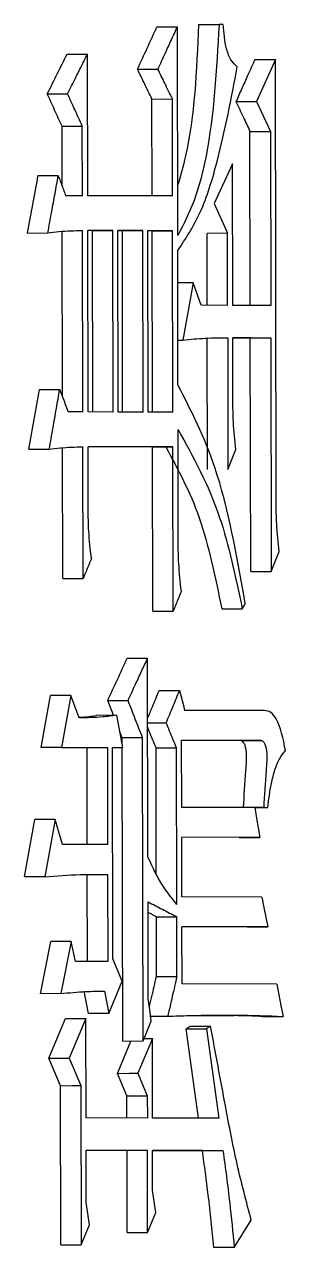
# Model space of a CAD drawing. Header units: millimetres. Extents: x 2104 to 4053, y 855 to 2233.
# Drawn here: x 3014.37 to 3015.51, y 1057.66 to 1062.98 of the extents above; entities that cross this region are included whole.
import ezdxf

# ---------------------------------------------------------------- set-up
doc = ezdxf.new("R2010")
doc.units = ezdxf.units.MM

msp = doc.modelspace()

# ---------------------------------------------------------------- linework, layer by layer
at = {"color": 7, "linetype": 'Continuous', "lineweight": 25}
for p, q in [((3015.0416, 1062.0634), (3015.0401, 1062.972)), ((3015.1325, 1062.9823), (3015.2218, 1062.9825)), ((3015.2395, 1062.9825), (3015.2218, 1062.9825)), ((3014.6495, 1062.2372), (3014.6485, 1062.8537)), ((3014.8666, 1062.7881), (3014.9556, 1062.7883)), ((3015.4673, 1062.8306), (3015.3848, 1062.6468)), ((3015.4705, 1060.9051), (3015.4673, 1062.8306)), ((3014.4736, 1062.6806), (3014.5621, 1062.6808)), ((3014.9293, 1062.6581), (3015.0183, 1062.6584)), ((3014.93, 1062.2363), (3014.9293, 1062.6581)), ((3015.019, 1062.2365), (3015.0183, 1062.6584)), ((3015.3848, 1062.6468), (3015.4461, 1062.5169)), ((3014.5382, 1062.2791), (3014.5377, 1062.5399)), ((3014.6267, 1062.2372), (3014.6262, 1062.5401)), ((3015.3578, 1061.7595), (3015.3565, 1062.5167)), ((3015.4461, 1062.5169), (3015.4474, 1061.7597)), ((3015.2801, 1062.3766), (3015.2011, 1062.2037)), ((3015.2811, 1061.76), (3015.2801, 1062.3766)), ((3014.6267, 1062.2372), (3014.5537, 1062.2373)), ((3015.019, 1062.2365), (3014.6495, 1062.2372)), ((3015.2011, 1062.2037), (3015.2586, 1062.0738)), ((3014.3877, 1062.075), (3014.476, 1062.0752)), ((3014.5397, 1061.3617), (3014.5385, 1062.0822)), ((3014.6283, 1061.2961), (3014.627, 1062.0858)), ((3014.7587, 1062.0855), (3014.6498, 1062.0857)), ((3014.6511, 1061.2961), (3014.6498, 1062.0857)), ((3014.67, 1062.0853), (3014.6498, 1062.0853)), ((3014.67, 1062.0853), (3014.7587, 1062.0855)), ((3014.6713, 1061.296), (3014.67, 1062.0853)), ((3014.76, 1061.2959), (3014.7587, 1062.0855)), ((3014.8895, 1062.0853), (3014.7813, 1062.0855)), ((3014.7826, 1061.2958), (3014.7813, 1062.0855)), ((3014.8006, 1062.0851), (3014.7813, 1062.0851)), ((3014.8006, 1062.0851), (3014.8895, 1062.0853)), ((3014.8019, 1061.2958), (3014.8006, 1062.0851)), ((3014.8908, 1061.2956), (3014.8895, 1062.0853)), ((3015.0193, 1062.085), (3014.9119, 1062.0852)), ((3014.9132, 1061.2956), (3014.9119, 1062.0852)), ((3014.9303, 1062.0848), (3014.9119, 1062.0848)), ((3014.9303, 1062.0848), (3015.0193, 1062.085)), ((3014.9316, 1061.2956), (3014.9303, 1062.0848)), ((3015.0206, 1061.2954), (3015.0193, 1062.085)), ((3015.2586, 1062.0738), (3015.1693, 1062.0735)), ((3015.1698, 1061.7598), (3015.1693, 1062.0735)), ((3015.2591, 1061.7601), (3015.2586, 1062.0738)), ((3015.0427, 1061.4143), (3015.0417, 1061.9985)), ((3015.1087, 1061.8577), (3015.042, 1061.8575)), ((3015.1087, 1061.8577), (3015.0647, 1061.609)), ((3015.1443, 1061.7603), (3015.1087, 1061.8577)), ((3015.2591, 1061.7601), (3015.1443, 1061.7603)), ((3015.4474, 1061.7597), (3015.2811, 1061.76)), ((3015.171, 1061.0459), (3015.17, 1061.6192)), ((3015.2594, 1061.6194), (3015.2603, 1061.0461)), ((3015.2814, 1061.6194), (3015.4476, 1061.6191)), ((3015.2818, 1061.349), (3015.2814, 1061.6194)), ((3015.358, 1061.6188), (3015.2814, 1061.619)), ((3015.358, 1061.6188), (3015.4476, 1061.6191)), ((3015.3597, 1060.602), (3015.358, 1061.6188)), ((3015.4476, 1061.6191), (3015.4493, 1060.6023)), ((3015.0424, 1061.6089), (3015.0647, 1061.609)), ((3014.6283, 1061.2961), (3014.5644, 1061.2962)), ((3014.76, 1061.2959), (3014.6511, 1061.2961)), ((3014.8908, 1061.2956), (3014.7826, 1061.2958)), ((3015.0206, 1061.2954), (3014.9132, 1061.2956)), ((3015.0439, 1060.7328), (3015.043, 1061.2196)), ((3014.541, 1060.5711), (3014.5401, 1061.1404)), ((3014.6295, 1060.5713), (3014.6286, 1061.1447)), ((3015.0209, 1061.1439), (3014.6513, 1061.1446)), ((3014.6518, 1060.8742), (3014.6513, 1061.1446)), ((3014.9319, 1061.1437), (3014.6513, 1061.1442)), ((3014.9319, 1061.1437), (3015.0209, 1061.1439)), ((3014.9331, 1060.4298), (3014.9319, 1061.1437)), ((3015.0221, 1060.43), (3015.0209, 1061.1439)), ((3015.2603, 1061.0461), (3015.2954, 1061.1326)), ((3015.4493, 1060.6023), (3015.4839, 1060.6887)), ((3014.541, 1060.5711), (3014.6295, 1060.5713)), ((3015.3597, 1060.602), (3015.4493, 1060.6023)), ((3014.9331, 1060.4298), (3015.0221, 1060.43)), ((3014.912, 1059.3594), (3014.9106, 1060.2247)), ((3014.4464, 1059.8357), (3014.4872, 1060.0628)), ((3014.5756, 1060.063), (3014.5348, 1059.8359)), ((3014.6123, 1059.9656), (3014.5756, 1060.063)), ((3014.7366, 1060.0407), (3014.8254, 1060.0409)), ((3014.7618, 1059.9761), (3014.7366, 1060.0407)), ((3014.7758, 1059.9761), (3014.6871, 1059.9759)), ((3014.8032, 1059.8355), (3014.7758, 1059.9761)), ((3015.4198, 1059.9965), (3015.0718, 1059.9972)), ((3014.911, 1059.9431), (3014.9916, 1059.9433)), ((3014.7998, 1059.8783), (3014.7898, 1059.9041)), ((3014.8887, 1059.8786), (3014.7998, 1059.8783)), ((3014.7999, 1059.8523), (3014.7998, 1059.8783)), ((3014.8909, 1058.5589), (3014.8887, 1059.8786)), ((3015.4069, 1059.8668), (3015.0587, 1059.8674)), ((3015.0592, 1059.5754), (3015.0587, 1059.8674)), ((3015.3174, 1059.8665), (3015.0587, 1059.867)), ((3014.5348, 1059.8359), (3014.4464, 1059.8357)), ((3014.6467, 1059.8353), (3014.4464, 1059.8357)), ((3014.5348, 1059.8359), (3014.7353, 1059.8356)), ((3014.7353, 1059.8356), (3014.6467, 1059.8353)), ((3014.6474, 1059.4135), (3014.6467, 1059.8353)), ((3014.7353, 1059.8356), (3014.736, 1059.4137)), ((3014.7579, 1059.8355), (3014.8032, 1059.8355)), ((3014.7595, 1058.9161), (3014.7579, 1059.8355)), ((3014.8032, 1059.8355), (3014.7579, 1059.8353)), ((3014.8021, 1058.5586), (3014.7999, 1059.8355)), ((3014.9484, 1059.2864), (3014.9474, 1059.8348)), ((3015.0376, 1059.1535), (3015.0365, 1059.835)), ((3015.3769, 1059.5748), (3015.0592, 1059.5754)), ((3015.4162, 1059.5747), (3015.3769, 1059.5746)), ((3015.3769, 1059.5745), (3015.4336, 1059.5746)), ((3015.4162, 1059.5747), (3015.4336, 1059.5746)), ((3014.3741, 1059.2733), (3014.4195, 1059.5221)), ((3014.5078, 1059.5223), (3014.4623, 1059.2736)), ((3014.5401, 1059.4141), (3014.5078, 1059.5223)), ((3015.3989, 1059.4449), (3015.0594, 1059.4456)), ((3015.0598, 1059.1859), (3015.0594, 1059.4456)), ((3015.3094, 1059.4447), (3015.0594, 1059.4452)), ((3015.3094, 1059.4447), (3015.3989, 1059.4449)), ((3014.736, 1059.4137), (3014.5401, 1059.4141)), ((3014.4623, 1059.2736), (3014.3741, 1059.2733)), ((3014.6482, 1058.9051), (3014.6476, 1059.2837)), ((3014.7362, 1059.2839), (3014.7369, 1058.9053)), ((3015.4081, 1059.1853), (3015.0598, 1059.1859)), ((3014.913, 1058.7427), (3014.9123, 1059.1646)), ((3014.9487, 1059.0992), (3014.9124, 1059.1181)), ((3014.9487, 1059.0992), (3015.0377, 1059.0995)), ((3014.9491, 1058.8396), (3014.9487, 1059.0992)), ((3015.0381, 1058.8398), (3015.0377, 1059.0995)), ((3015.4345, 1059.0554), (3015.06, 1059.0561)), ((3015.0605, 1058.8073), (3015.06, 1059.0561)), ((3015.3449, 1059.0552), (3015.06, 1059.0557)), ((3015.3449, 1059.0552), (3015.4345, 1059.0554)), ((3014.4437, 1058.7648), (3014.489, 1058.9919)), ((3014.5774, 1058.9921), (3014.532, 1058.765)), ((3014.5958, 1058.9055), (3014.5774, 1058.9921)), ((3014.7369, 1058.9053), (3014.5958, 1058.9055)), ((3014.8003, 1058.8186), (3014.7595, 1058.9161)), ((3014.7418, 1058.6781), (3014.8003, 1058.8186)), ((3014.9491, 1058.8396), (3015.0381, 1058.8398)), ((3015.4741, 1058.8065), (3015.0605, 1058.8073)), ((3014.532, 1058.765), (3014.4437, 1058.7648)), ((3014.6531, 1058.6779), (3014.6349, 1058.7753)), ((3014.7235, 1058.7755), (3014.7418, 1058.6781)), ((3014.4807, 1058.4835), (3014.5533, 1058.6564)), ((3014.6419, 1058.6567), (3014.5691, 1058.4837)), ((3014.6426, 1058.224), (3014.6419, 1058.6567)), ((3014.9237, 1058.6666), (3014.9983, 1058.6668)), ((3015.1195, 1058.6699), (3015.2879, 1058.6697)), ((3015.4107, 1058.6656), (3015.5004, 1058.6659)), ((3015.0781, 1058.6122), (3015.0958, 1058.623)), ((3015.0781, 1058.6122), (3015.1673, 1058.6124)), ((3015.1317, 1058.2227), (3015.0781, 1058.6122)), ((3015.0958, 1058.623), (3015.185, 1058.6232)), ((3015.185, 1058.6232), (3015.1673, 1058.6124)), ((3015.1673, 1058.6124), (3015.221, 1058.2229)), ((3014.7798, 1058.418), (3014.838, 1058.5587)), ((3014.8021, 1058.5586), (3014.8909, 1058.5589)), ((3014.9313, 1058.5696), (3014.8686, 1058.4183)), ((3014.8953, 1058.5695), (3014.9313, 1058.5696)), ((3014.9319, 1058.2235), (3014.9313, 1058.5696)), ((3014.5311, 1058.3644), (3014.4807, 1058.4835)), ((3014.5691, 1058.4837), (3014.6196, 1058.3646)), ((3014.8204, 1058.3206), (3014.7798, 1058.418)), ((3014.8686, 1058.4183), (3014.9093, 1058.3209)), ((3014.5322, 1057.6721), (3014.5311, 1058.3644)), ((3014.6196, 1058.3646), (3014.6207, 1057.6723)), ((3014.8206, 1058.2233), (3014.8204, 1058.3206)), ((3014.9093, 1058.3209), (3014.9094, 1058.2235)), ((3014.9094, 1058.2235), (3014.6426, 1058.224)), ((3015.221, 1058.2229), (3014.9319, 1058.2235)), ((3014.6428, 1058.0834), (3014.9097, 1058.0829)), ((3014.6432, 1057.8562), (3014.6428, 1058.0834)), ((3014.8208, 1058.0826), (3014.6428, 1058.083)), ((3014.9097, 1058.0829), (3014.8208, 1058.0826)), ((3014.8214, 1057.7257), (3014.8208, 1058.0826)), ((3014.9103, 1057.7259), (3014.9097, 1058.0829)), ((3014.9321, 1058.0828), (3015.2389, 1058.0822)), ((3014.9324, 1057.9098), (3014.9321, 1058.0828)), ((3015.1496, 1058.082), (3014.9321, 1058.0824)), ((3015.1496, 1058.082), (3015.2389, 1058.0822)), ((3014.9103, 1057.7259), (3014.946, 1057.8124)), ((3014.6207, 1057.6723), (3014.657, 1057.7588)), ((3015.288, 1057.6603), (3015.3621, 1057.7787)), ((3014.8214, 1057.7257), (3014.9103, 1057.7259)), ((3014.5322, 1057.6721), (3014.6207, 1057.6723)), ((3015.288, 1057.6603), (3015.1987, 1057.6601))]:
    msp.add_line(p, q, dxfattribs=at)
at = {"color": 7, "linetype": 'Continuous', "lineweight": 25, "flags": 128}
for points in [[(3014.9511, 1062.9718), (3015.0009, 1062.9719), (3015.0401, 1062.972)], [(3014.5599, 1062.8535), (3014.6095, 1062.8536), (3014.6485, 1062.8537)], [(3015.3777, 1062.8303), (3015.4279, 1062.8305), (3015.4673, 1062.8306)], [(3015.2953, 1062.6466), (3015.3454, 1062.6467), (3015.3848, 1062.6468)], [(3014.5377, 1062.5399), (3014.5873, 1062.54), (3014.6262, 1062.5401)], [(3015.3565, 1062.5167), (3015.4067, 1062.5168), (3015.4461, 1062.5169)], [(3014.5215, 1062.3239), (3014.472, 1062.3238), (3014.4331, 1062.3237)], [(3014.4392, 1061.3934), (3014.4887, 1061.3935), (3014.5276, 1061.3936)], [(3014.3939, 1061.1339), (3014.4433, 1061.134), (3014.4822, 1061.1341)], [(3015.3229, 1060.4402), (3015.3294, 1060.451), (3015.336, 1060.4618)], [(3015.2335, 1060.44), (3015.2661, 1060.4401), (3015.2945, 1060.4402), (3015.3229, 1060.4402)], [(3014.8217, 1060.2244), (3014.8714, 1060.2246), (3014.9106, 1060.2247)], [(3014.9604, 1060.0836), (3015.0102, 1060.0837), (3015.0494, 1060.0838)], [(3015.0494, 1060.0838), (3015.055, 1060.0622), (3015.0606, 1060.0405), (3015.0662, 1060.0189), (3015.0718, 1059.9972)], [(3014.5756, 1060.063), (3014.5261, 1060.0629), (3014.4872, 1060.0628)], [(3015.3174, 1059.8665), (3015.3622, 1059.8667), (3015.4069, 1059.8668)], [(3014.9474, 1059.8348), (3014.9973, 1059.8349), (3015.0365, 1059.835)], [(3015.3769, 1059.5748), (3015.3848, 1059.528), (3015.3919, 1059.4864), (3015.3989, 1059.4449)], [(3014.5078, 1059.5223), (3014.4584, 1059.5222), (3014.4195, 1059.5221)], [(3015.4081, 1059.1853), (3015.4174, 1059.1397), (3015.4259, 1059.0976), (3015.4345, 1059.0554)], [(3014.5774, 1058.9921), (3014.5279, 1058.992), (3014.489, 1058.9919)], [(3015.4741, 1058.8065), (3015.4827, 1058.7604), (3015.4915, 1058.7131), (3015.5004, 1058.6659)], [(3014.9267, 1058.6453), (3014.9199, 1058.694), (3014.913, 1058.7427)], [(3014.5533, 1058.6564), (3014.6029, 1058.6566), (3014.6419, 1058.6567)], [(3014.7418, 1058.6781), (3014.6921, 1058.678), (3014.6531, 1058.6779)], [(3014.4807, 1058.4835), (3014.5302, 1058.4836), (3014.5691, 1058.4837)], [(3014.7798, 1058.418), (3014.8296, 1058.4182), (3014.8686, 1058.4183)], [(3014.5311, 1058.3644), (3014.5806, 1058.3645), (3014.6196, 1058.3646)], [(3014.8204, 1058.3206), (3014.8702, 1058.3207), (3014.9093, 1058.3209)], [(3014.946, 1057.8124), (3014.9392, 1057.8611), (3014.9324, 1057.9098)], [(3014.657, 1057.7588), (3014.6501, 1057.8075), (3014.6432, 1057.8562)]]:
    msp.add_lwpolyline(points, dxfattribs=at)
at = {"color": 7, "linetype": 'Continuous', "lineweight": 25}
for points, knots in [([(3014.8666, 1062.7881), (3014.8807, 1062.8187), (3014.9089, 1062.8799), (3014.937, 1062.9412), (3014.9511, 1062.9718)], [0, 0, 0, 0, 0.5, 1, 1, 1, 1]), ([(3014.9556, 1062.7883), (3014.9663, 1062.8117), (3014.9859, 1062.854), (3015.014, 1062.9153), (3015.0314, 1062.9531), (3015.0401, 1062.972)], [0, 0, 0, 0, 0.382288, 0.691144, 1, 1, 1, 1]), ([(3015.1325, 1062.9823), (3015.124, 1062.7824), (3015.1134, 1062.5316), (3015.0534, 1062.3242), (3015.0413, 1062.2821)], [0, 0, 0, 0, 0.796972, 1, 1, 1, 1]), ([(3015.2218, 1062.9825), (3015.211, 1062.7861), (3015.1959, 1062.5142), (3015.1176, 1062.2102), (3015.0668, 1062.112), (3015.0416, 1062.0634)], [0, 0, 0, 0, 0.568218, 0.786771, 1, 1, 1, 1]), ([(3015.3013, 1062.7984), (3015.2921, 1062.8063), (3015.2733, 1062.8224), (3015.2481, 1062.8866), (3015.2428, 1062.9458), (3015.2395, 1062.9825)], [0, 0, 0, 0, 0.268716, 0.54683, 1, 1, 1, 1]), ([(3014.4736, 1062.6806), (3014.4881, 1062.7094), (3014.5169, 1062.7671), (3014.5456, 1062.8247), (3014.5599, 1062.8535)], [0, 0, 0, 0, 0.5, 1, 1, 1, 1]), ([(3014.5621, 1062.6808), (3014.5734, 1062.7035), (3014.5935, 1062.7437), (3014.6223, 1062.8013), (3014.6397, 1062.8363), (3014.6485, 1062.8537)], [0, 0, 0, 0, 0.393554, 0.696777, 1, 1, 1, 1]), ([(3014.9293, 1062.6581), (3014.9189, 1062.6798), (3014.898, 1062.7231), (3014.8771, 1062.7664), (3014.8666, 1062.7881)], [0, 0, 0, 0, 0.5, 1, 1, 1, 1]), ([(3015.0183, 1062.6584), (3015.0128, 1062.6698), (3015.0017, 1062.6928), (3014.9808, 1062.7361), (3014.9654, 1062.7679), (3014.9556, 1062.7883)], [0, 0, 0, 0, 0.264853, 0.529705, 1, 1, 1, 1]), ([(3015.0417, 1061.9985), (3015.0762, 1062.05), (3015.1461, 1062.1546), (3015.2322, 1062.4365), (3015.275, 1062.6606), (3015.3013, 1062.7984)], [0, 0, 0, 0, 0.271719, 0.55196, 1, 1, 1, 1]), ([(3015.3777, 1062.8303), (3015.3672, 1062.8069), (3015.3483, 1062.7646), (3015.3208, 1062.7033), (3015.3038, 1062.6655), (3015.2953, 1062.6466)], [0, 0, 0, 0, 0.3825392, 0.6912694, 1, 1, 1, 1]), ([(3014.5377, 1062.5399), (3014.527, 1062.5633), (3014.5057, 1062.6102), (3014.4843, 1062.6571), (3014.4736, 1062.6806)], [0, 0, 0, 0, 0.5, 1, 1, 1, 1]), ([(3014.6262, 1062.5401), (3014.6208, 1062.552), (3014.6099, 1062.5759), (3014.5885, 1062.6228), (3014.5726, 1062.6578), (3014.5621, 1062.6808)], [0, 0, 0, 0, 0.254609, 0.509219, 1, 1, 1, 1]), ([(3015.2953, 1062.6466), (3015.3007, 1062.6351), (3015.3116, 1062.6122), (3015.332, 1062.5689), (3015.3469, 1062.537), (3015.3565, 1062.5167)], [0, 0, 0, 0, 0.265034, 0.530069, 1, 1, 1, 1]), ([(3014.3877, 1062.075), (3014.3953, 1062.1164), (3014.4104, 1062.1993), (3014.4255, 1062.2822), (3014.4331, 1062.3237)], [0, 0, 0, 0, 0.5000005, 1, 1, 1, 1]), ([(3014.476, 1062.0752), (3014.4817, 1062.1062), (3014.4921, 1062.1632), (3014.5073, 1062.2461), (3014.5167, 1062.298), (3014.5215, 1062.3239)], [0, 0, 0, 0, 0.374011, 0.687005, 1, 1, 1, 1]), ([(3014.5215, 1062.3239), (3014.5242, 1062.3167), (3014.5295, 1062.3023), (3014.5376, 1062.2806), (3014.5456, 1062.259), (3014.551, 1062.2445), (3014.5537, 1062.2373)], [0, 0, 0, 0, 0.25, 0.5, 0.75, 1, 1, 1, 1]), ([(3014.476, 1062.0752), (3014.4919, 1062.0774), (3014.525, 1062.0821), (3014.5754, 1062.0849), (3014.6098, 1062.0855), (3014.627, 1062.0858)], [0, 0, 0, 0, 0.314477, 0.657155, 1, 1, 1, 1]), ([(3015.0647, 1061.609), (3015.0969, 1061.6123), (3015.1456, 1061.6173), (3015.2104, 1061.619), (3015.243, 1061.6193), (3015.2594, 1061.6194)], [0, 0, 0, 0, 0.494848, 0.747411, 1, 1, 1, 1]), ([(3015.336, 1060.4618), (3015.2992, 1060.6709), (3015.2344, 1061.0395), (3015.1006, 1061.3011), (3015.0427, 1061.4143)], [0, 0, 0, 0, 0.567388, 1, 1, 1, 1]), ([(3014.3939, 1061.1339), (3014.4014, 1061.1771), (3014.4166, 1061.2636), (3014.4317, 1061.3501), (3014.4392, 1061.3934)], [0, 0, 0, 0, 0.5, 1, 1, 1, 1]), ([(3014.4822, 1061.1341), (3014.4876, 1061.1653), (3014.498, 1061.2241), (3014.5131, 1061.3106), (3014.5228, 1061.366), (3014.5276, 1061.3936)], [0, 0, 0, 0, 0.3604045, 0.6802023, 1, 1, 1, 1]), ([(3014.5276, 1061.3936), (3014.5325, 1061.3806), (3014.5411, 1061.3579), (3014.5534, 1061.3254), (3014.5607, 1061.306), (3014.5644, 1061.2962)], [0, 0, 0, 0, 0.400148, 0.700074, 1, 1, 1, 1]), ([(3015.2954, 1061.1326), (3015.2909, 1061.1724), (3015.283, 1061.2435), (3015.2822, 1061.3167), (3015.2818, 1061.349)], [0, 0, 0, 0, 0.558835, 1, 1, 1, 1]), ([(3015.043, 1061.2196), (3015.1091, 1061.1009), (3015.2289, 1060.8855), (3015.2937, 1060.5782), (3015.3229, 1060.4402)], [0, 0, 0, 0, 0.551009, 1, 1, 1, 1]), ([(3014.4822, 1061.1341), (3014.4978, 1061.1361), (3014.5301, 1061.1402), (3014.5789, 1061.1435), (3014.612, 1061.1443), (3014.6286, 1061.1447)], [0, 0, 0, 0, 0.319584, 0.659717, 1, 1, 1, 1]), ([(3014.9896, 1061.1439), (3015.0422, 1061.0478), (3015.148, 1060.8541), (3015.2048, 1060.5787), (3015.2335, 1060.44)], [0, 0, 0, 0, 0.496371, 1, 1, 1, 1]), ([(3014.6658, 1060.6578), (3014.6612, 1060.6976), (3014.653, 1060.7687), (3014.6522, 1060.8419), (3014.6518, 1060.8742)], [0, 0, 0, 0, 0.558835, 1, 1, 1, 1]), ([(3015.4839, 1060.6887), (3015.4796, 1060.7285), (3015.4717, 1060.7997), (3015.4709, 1060.8728), (3015.4705, 1060.9051)], [0, 0, 0, 0, 0.558835, 1, 1, 1, 1]), ([(3015.0576, 1060.5165), (3015.0531, 1060.5562), (3015.0451, 1060.6274), (3015.0442, 1060.7006), (3015.0439, 1060.7328)], [0, 0, 0, 0, 0.558835, 1, 1, 1, 1]), ([(3014.6658, 1060.6578), (3014.6606, 1060.6455), (3014.652, 1060.6249), (3014.6399, 1060.5961), (3014.633, 1060.5796), (3014.6295, 1060.5713)], [0, 0, 0, 0, 0.4283604, 0.7141802, 1, 1, 1, 1]), ([(3015.0576, 1060.5165), (3015.0525, 1060.5041), (3015.0441, 1060.4835), (3015.0322, 1060.4547), (3015.0255, 1060.4382), (3015.0221, 1060.43)], [0, 0, 0, 0, 0.4283604, 0.7141802, 1, 1, 1, 1]), ([(3014.7366, 1060.0407), (3014.7508, 1060.0713), (3014.7792, 1060.1326), (3014.8075, 1060.1938), (3014.8217, 1060.2244)], [0, 0, 0, 0, 0.5, 1, 1, 1, 1]), ([(3014.8254, 1060.0409), (3014.8362, 1060.0644), (3014.8559, 1060.1067), (3014.8843, 1060.1679), (3014.9018, 1060.2058), (3014.9106, 1060.2247)], [0, 0, 0, 0, 0.382288, 0.691144, 1, 1, 1, 1]), ([(3014.911, 1059.9633), (3014.9178, 1059.98), (3014.9343, 1060.0201), (3014.9508, 1060.0601), (3014.9604, 1060.0836)], [0, 0, 0, 0, 0.415806, 1, 1, 1, 1]), ([(3014.9916, 1059.9433), (3014.9967, 1059.9556), (3015.0069, 1059.9803), (3015.0262, 1060.0272), (3015.0403, 1060.0617), (3015.0494, 1060.0838)], [0, 0, 0, 0, 0.263606, 0.527213, 1, 1, 1, 1]), ([(3014.8887, 1059.8786), (3014.8781, 1059.9056), (3014.8623, 1059.9462), (3014.8412, 1060.0004), (3014.8307, 1060.0274), (3014.8254, 1060.0409)], [0, 0, 0, 0, 0.5, 0.75, 1, 1, 1, 1]), ([(3014.6115, 1059.9676), (3014.6196, 1059.9679), (3014.6449, 1059.9688), (3014.67, 1059.973), (3014.6871, 1059.9759)], [0, 0, 0, 0, 0.318495, 1, 1, 1, 1]), ([(3014.7758, 1059.9761), (3014.7557, 1059.9736), (3014.7185, 1059.9689), (3014.664, 1059.9655), (3014.6295, 1059.9656), (3014.6123, 1059.9656)], [0, 0, 0, 0, 0.370983, 0.685388, 1, 1, 1, 1]), ([(3015.5114, 1059.8233), (3015.5008, 1059.8748), (3015.486, 1059.9456), (3015.4472, 1059.9931), (3015.4289, 1059.9954), (3015.4198, 1059.9965)], [0, 0, 0, 0, 0.572838, 0.788051, 1, 1, 1, 1]), ([(3014.9474, 1059.8348), (3014.94, 1059.8528), (3014.9279, 1059.8822), (3014.9157, 1059.9115), (3014.9111, 1059.9228)], [0, 0, 0, 0, 0.615249, 1, 1, 1, 1]), ([(3015.0365, 1059.835), (3015.0313, 1059.8474), (3015.0213, 1059.8716), (3015.0064, 1059.9077), (3014.9966, 1059.9314), (3014.9916, 1059.9433)], [0, 0, 0, 0, 0.342692, 0.671346, 1, 1, 1, 1]), ([(3015.3174, 1059.8665), (3015.3197, 1059.8654), (3015.3244, 1059.863), (3015.3312, 1059.8537), (3015.3366, 1059.8382), (3015.3424, 1059.798), (3015.3346, 1059.7077), (3015.3298, 1059.6274), (3015.3266, 1059.5745)], [0, 0, 0, 0, 0.049836, 0.10093, 0.163898, 0.229337, 0.492511, 1, 1, 1, 1]), ([(3015.4069, 1059.8668), (3015.4093, 1059.8656), (3015.414, 1059.8633), (3015.4208, 1059.854), (3015.4261, 1059.8385), (3015.432, 1059.7982), (3015.4242, 1059.708), (3015.4194, 1059.6276), (3015.4162, 1059.5747)], [0, 0, 0, 0, 0.049888, 0.101022, 0.164011, 0.229448, 0.49258, 1, 1, 1, 1]), ([(3015.4336, 1059.5746), (3015.4382, 1059.61), (3015.4457, 1059.6679), (3015.4644, 1059.7396), (3015.4848, 1059.7919), (3015.5026, 1059.8129), (3015.5114, 1059.8233)], [0, 0, 0, 0, 0.34869, 0.570906, 0.788288, 1, 1, 1, 1]), ([(3015.0376, 1059.1535), (3015.0121, 1059.1851), (3014.9661, 1059.2417), (3014.9286, 1059.3232), (3014.912, 1059.3594)], [0, 0, 0, 0, 0.5562608, 1, 1, 1, 1]), ([(3014.4623, 1059.2736), (3014.514, 1059.2774), (3014.5857, 1059.2828), (3014.6768, 1059.2839), (3014.7164, 1059.2839), (3014.7362, 1059.2839)], [0, 0, 0, 0, 0.5632267, 0.7816065, 1, 1, 1, 1]), ([(3014.9123, 1059.1646), (3014.9333, 1059.1537), (3014.9752, 1059.132), (3015.0169, 1059.1103), (3015.0377, 1059.0995)], [0, 0, 0, 0, 0.5, 1, 1, 1, 1]), ([(3014.9182, 1058.7055), (3014.9219, 1058.7214), (3014.9322, 1058.7661), (3014.9425, 1058.8108), (3014.9491, 1058.8396)], [0, 0, 0, 0, 0.354788, 1, 1, 1, 1]), ([(3015.0381, 1058.8398), (3015.0315, 1058.811), (3015.0182, 1058.7533), (3015.0049, 1058.6957), (3014.9983, 1058.6668)], [0, 0, 0, 0, 0.5, 1, 1, 1, 1]), ([(3014.532, 1058.765), (3014.5503, 1058.7669), (3014.5867, 1058.7706), (3014.6506, 1058.7753), (3014.6961, 1058.7754), (3014.7235, 1058.7755)], [0, 0, 0, 0, 0.284728, 0.569466, 1, 1, 1, 1]), ([(3014.8909, 1058.5589), (3014.8969, 1058.5733), (3014.9088, 1058.6021), (3014.9207, 1058.6309), (3014.9267, 1058.6453)], [0, 0, 0, 0, 0.5, 1, 1, 1, 1]), ([(3014.9983, 1058.6668), (3015.0294, 1058.6678), (3015.1297, 1058.6711), (3015.2977, 1058.6733), (3015.4328, 1058.6683), (3015.5004, 1058.6659)], [0, 0, 0, 0, 0.183884, 0.591879, 1, 1, 1, 1]), ([(3015.4107, 1058.6656), (3015.3801, 1058.6669), (3015.339, 1058.6686), (3015.2973, 1058.6691), (3015.2867, 1058.6692)], [0, 0, 0, 0, 0.744579, 1, 1, 1, 1]), ([(3015.3621, 1057.7787), (3015.3408, 1057.8591), (3015.2984, 1058.0192), (3015.2439, 1058.3062), (3015.2065, 1058.5074), (3015.185, 1058.6232)], [0, 0, 0, 0, 0.299814, 0.597246, 1, 1, 1, 1]), ([(3015.1987, 1057.6601), (3015.1912, 1057.7363), (3015.1805, 1057.8455), (3015.1624, 1057.9852), (3015.1539, 1058.0497), (3015.1496, 1058.082)], [0, 0, 0, 0, 0.536902, 0.768434, 1, 1, 1, 1]), ([(3015.2389, 1058.0822), (3015.244, 1058.0445), (3015.2542, 1057.9691), (3015.2718, 1057.829), (3015.2818, 1057.7254), (3015.288, 1057.6603)], [0, 0, 0, 0, 0.270954, 0.541932, 1, 1, 1, 1])]:
    msp.add_open_spline(points, degree=3, knots=knots, dxfattribs=at)

doc.saveas('drawing.dxf')
